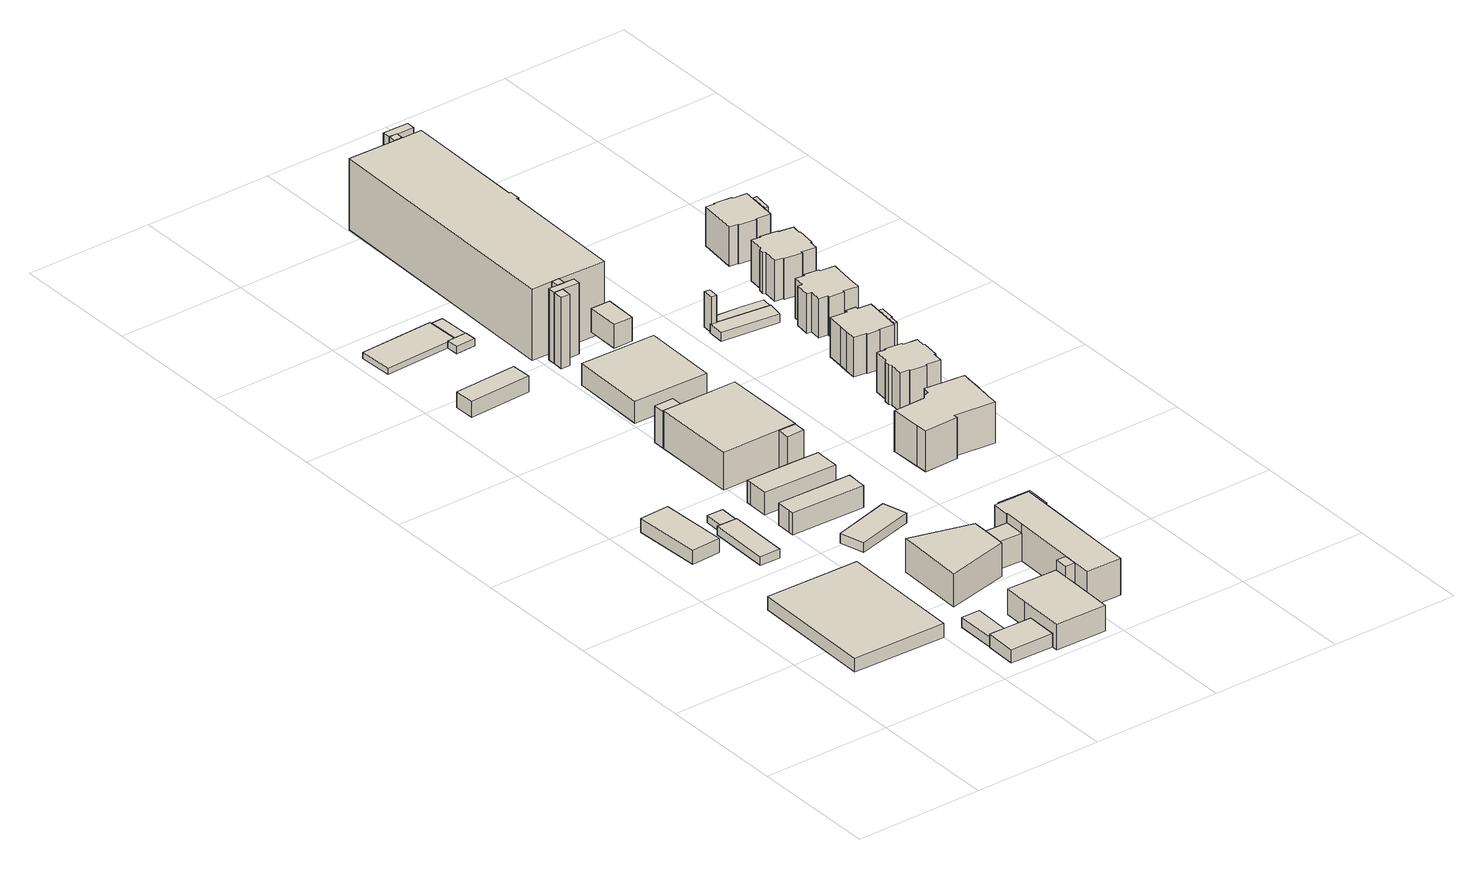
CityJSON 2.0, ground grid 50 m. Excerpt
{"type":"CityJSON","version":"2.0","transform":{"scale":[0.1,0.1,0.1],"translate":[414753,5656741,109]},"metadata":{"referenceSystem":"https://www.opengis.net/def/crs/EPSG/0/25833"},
"CityObjects":{
"building1":{"type":"Building","attributes":{"name":"Universitätsklinikum Carl Gustav Carus Dresden","Dachtyp_tdc":"tdcPolyFlatRoof","Gemeindeschluessel":14612000,"Dachneigung":0,"QualitaetDacherkennung":53,"Geometrietyp2DReferenz":"3000","measuredHeight":5.47,"function":"31001_3051","roofType":"1000"},"geometry":[{"type":"Solid","lod":"1","boundaries":[[[[0,1,2,3]],[[4,5,6,7]],[[3,5,4,0]],[[2,6,5,3]],[[1,7,6,2]],[[0,4,7,1]]]]}]},
"building2":{"type":"Building","attributes":{"name":"Universitätsklinikum Carl Gustav Carus Dresden","Dachtyp_tdc":"tdcPolyFlatRoof","Gemeindeschluessel":14612000,"Dachneigung":0,"QualitaetDacherkennung":93,"Geometrietyp2DReferenz":"3000","measuredHeight":5.43,"function":"31001_3051","roofType":"1000"},"geometry":[{"type":"Solid","lod":"1","boundaries":[[[[8,9,10,11]],[[12,13,14,15]],[[11,13,12,8]],[[10,14,13,11]],[[9,15,14,10]],[[8,12,15,9]]]]}]},
"building3":{"type":"Building","attributes":{"name":"Universitätsklinikum Carl Gustav Carus Dresden","Dachtyp_tdc":"tdcPolyFlatRoof","Gemeindeschluessel":14612000,"Dachneigung":3.06,"QualitaetDacherkennung":71,"Geometrietyp2DReferenz":"3000","measuredHeight":3.57,"function":"31001_9998","roofType":"2100"},"geometry":[{"type":"Solid","lod":"1","boundaries":[[[[16,17,18,19]],[[20,21,22,23]],[[19,21,20,16]],[[18,22,21,19]],[[17,23,22,18]],[[16,20,23,17]]]]}]},
"building4":{"type":"Building","attributes":{"name":"Universitätsklinikum Carl Gustav Carus Dresden","Dachtyp_tdc":"tdcPolyFlatRoof","Gemeindeschluessel":14612000,"Dachneigung":0,"QualitaetDacherkennung":88,"Geometrietyp2DReferenz":"3000","measuredHeight":3.96,"function":"31001_3051","roofType":"1000"},"geometry":[{"type":"Solid","lod":"1","boundaries":[[[[24,25,26,27]],[[28,29,30,31]],[[27,29,28,24]],[[26,30,29,27]],[[25,31,30,26]],[[24,28,31,25]]]]}]},
"building5":{"type":"Building","attributes":{"name":"Universitätsklinikum Carl Gustav Carus Dresden","Dachtyp_tdc":"tdcPolyFlatRoof","Gemeindeschluessel":14612000,"Dachneigung":0,"QualitaetDacherkennung":78,"Geometrietyp2DReferenz":"3000","measuredHeight":5.2,"function":"31001_3051","roofType":"1000"},"geometry":[{"type":"Solid","lod":"1","boundaries":[[[[32,33,34,35,36]],[[37,38,39,40,41]],[[36,38,37,32]],[[35,39,38,36]],[[34,40,39,35]],[[33,41,40,34]],[[32,37,41,33]]]]}]},
"building6":{"type":"Building","attributes":{"name":"Universitätsklinikum Carl Gustav Carus Dresden","Dachtyp_tdc":"tdcPolyFlatRoof","Gemeindeschluessel":14612000,"Dachneigung":0,"QualitaetDacherkennung":83,"Geometrietyp2DReferenz":"3000","measuredHeight":2.78,"function":"31001_9998","roofType":"1000"},"geometry":[{"type":"Solid","lod":"1","boundaries":[[[[42,43,44,45]],[[46,47,48,49]],[[45,47,46,42]],[[44,48,47,45]],[[43,49,48,44]],[[42,46,49,43]]]]}]},
"building7":{"type":"Building","attributes":{"name":"Universitätsklinikum Carl Gustav Carus Dresden","Gemeindeschluessel":14612000,"Geometrietyp2DReferenz":"3000","function":"31001_3051","roofType":"9999"},"children":["building7-1","building7-2"]},
"building7-1":{"type":"BuildingPart","attributes":{"Dachtyp_tdc":"tdcGableRoof","Dachneigung":12.15,"QualitaetDacherkennung":5,"Geometrietyp2DReferenz":"3000","measuredHeight":13.13,"roofType":"3100"},"parents":["building7"],"geometry":[{"type":"Solid","lod":"1","boundaries":[[[[50,51,52,53,54,55,56,57]],[[58,59,60,61,62,63,64,65]],[[57,59,58,50]],[[56,60,59,57]],[[55,61,60,56]],[[54,62,61,55]],[[53,63,62,54]],[[52,64,63,53]],[[51,65,64,52]],[[50,58,65,51]]]]}]},
"building7-2":{"type":"BuildingPart","attributes":{"Dachtyp_tdc":"tdcPolyFlatRoof","Dachneigung":0,"QualitaetDacherkennung":93,"Geometrietyp2DReferenz":"3000","measuredHeight":14.09,"roofType":"1000"},"parents":["building7"],"geometry":[{"type":"Solid","lod":"1","boundaries":[[[[66,67,68,69]],[[70,59,58,71]],[[69,59,70,66]],[[68,58,59,69]],[[67,71,58,68]],[[66,70,71,67]]]]}]},
"building8":{"type":"Building","attributes":{"name":"Universitätsklinikum Carl Gustav Carus Dresden","Dachtyp_tdc":"tdcPolyFlatRoof","Gemeindeschluessel":14612000,"Dachneigung":0,"QualitaetDacherkennung":78,"Geometrietyp2DReferenz":"3000","measuredHeight":6.18,"function":"31001_9998","roofType":"1000"},"geometry":[{"type":"Solid","lod":"1","boundaries":[[[[72,73,74,75]],[[76,77,78,79]],[[75,77,76,72]],[[74,78,77,75]],[[73,79,78,74]],[[72,76,79,73]]]]}]},
"building9":{"type":"Building","attributes":{"Dachtyp_tdc":"tdcPolyFlatRoof","Gemeindeschluessel":14612000,"Dachneigung":0,"QualitaetDacherkennung":68,"Geometrietyp2DReferenz":"3000","measuredHeight":8.74,"function":"31001_9998","roofType":"1000"},"geometry":[{"type":"Solid","lod":"1","boundaries":[[[[80,81,82,83,84,85]],[[86,87,88,89,90,91]],[[85,87,86,80]],[[84,88,87,85]],[[83,89,88,84]],[[82,90,89,83]],[[81,91,90,82]],[[80,86,91,81]]]]}]},
"building10":{"type":"Building","attributes":{"name":"Universitätsklinikum Carl Gustav Carus Dresden","Dachtyp_tdc":"tdcPolyFlatRoof","Gemeindeschluessel":14612000,"Dachneigung":0,"QualitaetDacherkennung":87,"Geometrietyp2DReferenz":"3000","measuredHeight":3.82,"function":"31001_9998","roofType":"1000"},"geometry":[{"type":"Solid","lod":"1","boundaries":[[[[92,93,94,95]],[[96,97,98,99]],[[95,97,96,92]],[[94,98,97,95]],[[93,99,98,94]],[[92,96,99,93]]]]}]},
"building11":{"type":"Building","attributes":{"Dachtyp_tdc":"tdcPolyFlatRoof","Gemeindeschluessel":14612000,"Dachneigung":0,"QualitaetDacherkennung":72,"Geometrietyp2DReferenz":"3000","measuredHeight":8.77,"function":"31001_9998","roofType":"1000"},"geometry":[{"type":"Solid","lod":"1","boundaries":[[[[100,101,102,103,104,105,106,107]],[[108,109,110,111,112,113,114,115]],[[107,109,108,100]],[[106,110,109,107]],[[105,111,110,106]],[[104,112,111,105]],[[103,113,112,104]],[[102,114,113,103]],[[101,115,114,102]],[[100,108,115,101]]]]}]},
"building12":{"type":"Building","attributes":{"name":"Universitätsklinikum Carl Gustav Carus Dresden","Gemeindeschluessel":14612000,"Geometrietyp2DReferenz":"3000","function":"31001_3051","roofType":"9999"},"children":["building12-1","building12-2","building12-3"]},
"building12-1":{"type":"BuildingPart","attributes":{"Dachtyp_tdc":"tdcGableRoof","Dachneigung":10.77,"QualitaetDacherkennung":28,"Geometrietyp2DReferenz":"3000","measuredHeight":3.13,"roofType":"3100"},"parents":["building12"],"geometry":[{"type":"Solid","lod":"1","boundaries":[[[[116,117,118,119]],[[120,121,122,123]],[[119,121,120,116]],[[118,122,121,119]],[[117,123,122,118]],[[116,120,123,117]]]]}]},
"building12-2":{"type":"BuildingPart","attributes":{"Dachtyp_tdc":"tdcPolyFlatRoof","Dachneigung":0,"QualitaetDacherkennung":41,"Geometrietyp2DReferenz":"3000","measuredHeight":2.49,"roofType":"1000"},"parents":["building12"],"geometry":[{"type":"Solid","lod":"1","boundaries":[[[[124,125,126,127,128,129]],[[130,131,132,133,122,134]],[[129,131,130,124]],[[128,132,131,129]],[[127,133,132,128]],[[126,122,133,127]],[[125,134,122,126]],[[124,130,134,125]]]]}]},
"building12-3":{"type":"BuildingPart","attributes":{"Dachtyp_tdc":"tdcPolyFlatRoof","Dachneigung":3.33,"QualitaetDacherkennung":70,"Geometrietyp2DReferenz":"3000","measuredHeight":2.88,"roofType":"2100"},"parents":["building12"],"geometry":[{"type":"Solid","lod":"1","boundaries":[[[[135,136,137,138]],[[123,133,132,139]],[[138,133,123,135]],[[137,132,133,138]],[[136,139,132,137]],[[135,123,139,136]]]]}]},
"building13":{"type":"Building","attributes":{"name":"Universitätsklinikum Carl Gustav Carus Dresden","Gemeindeschluessel":14612000,"Geometrietyp2DReferenz":"3000","function":"31001_3051","roofType":"9999"},"children":["building13-1","building13-2","building13-3","building13-4","building13-5"]},
"building13-1":{"type":"BuildingPart","attributes":{"Dachtyp_tdc":"tdcPolyFlatRoof","Dachneigung":4.18,"QualitaetDacherkennung":75,"Geometrietyp2DReferenz":"3000","measuredHeight":7.42,"roofType":"2100"},"parents":["building13"],"geometry":[{"type":"Solid","lod":"1","boundaries":[[[[140,141,142,143]],[[144,145,146,147]],[[143,145,144,140]],[[142,146,145,143]],[[141,147,146,142]],[[140,144,147,141]]]]}]},
"building13-2":{"type":"BuildingPart","attributes":{"Dachtyp_tdc":"tdcPolyFlatRoof","Dachneigung":0,"QualitaetDacherkennung":65,"Geometrietyp2DReferenz":"3000","measuredHeight":10.81,"roofType":"1000"},"parents":["building13"],"geometry":[{"type":"Solid","lod":"1","boundaries":[[[[148,149,150,151,152]],[[153,154,155,156,157]],[[152,154,153,148]],[[151,155,154,152]],[[150,156,155,151]],[[149,157,156,150]],[[148,153,157,149]]]]}]},
"building13-3":{"type":"BuildingPart","attributes":{"Dachtyp_tdc":"tdcPolyFlatRoof","Dachneigung":0,"QualitaetDacherkennung":77,"Geometrietyp2DReferenz":"3000","measuredHeight":14.35,"roofType":"1000"},"parents":["building13"],"geometry":[{"type":"Solid","lod":"1","boundaries":[[[[158,159,160,161,162,163,164,165,166,167,168,169,170]],[[145,171,172,173,174,175,157,156,155,176,177,178,146]],[[170,171,145,158]],[[169,172,171,170]],[[168,173,172,169]],[[167,174,173,168]],[[166,175,174,167]],[[165,157,175,166]],[[164,156,157,165]],[[163,155,156,164]],[[162,176,155,163]],[[161,177,176,162]],[[160,178,177,161]],[[159,146,178,160]],[[158,145,146,159]]]]}]},
"building13-4":{"type":"BuildingPart","attributes":{"Dachtyp_tdc":"tdcPolyFlatRoof","Dachneigung":4.31,"QualitaetDacherkennung":83,"Geometrietyp2DReferenz":"3000","measuredHeight":7.58,"roofType":"2100"},"parents":["building13"],"geometry":[{"type":"Solid","lod":"1","boundaries":[[[[179,180,181,182,183,184]],[[146,178,185,186,187,147]],[[183,178,146,184]],[[182,185,178,183]],[[181,186,185,182]],[[180,187,186,181]],[[179,147,187,180]],[[184,146,147,179]]]]}]},
"building13-5":{"type":"BuildingPart","attributes":{"Dachtyp_tdc":"tdcPolyFlatRoof","Dachneigung":5.74,"QualitaetDacherkennung":88,"Geometrietyp2DReferenz":"3000","measuredHeight":14.24,"roofType":"2100"},"parents":["building13"],"geometry":[{"type":"Solid","lod":"1","boundaries":[[[[188,189,190,191,192,193]],[[194,154,153,195,196,197]],[[193,154,194,188]],[[192,153,154,193]],[[191,195,153,192]],[[190,196,195,191]],[[189,197,196,190]],[[188,194,197,189]]]]}]},
"building14":{"type":"Building","attributes":{"Gemeindeschluessel":14612000,"Geometrietyp2DReferenz":"3000","function":"31001_9998","roofType":"9999"},"children":["building14-1","building14-2","building14-3"]},
"building14-1":{"type":"BuildingPart","attributes":{"Dachtyp_tdc":"tdcPolyFlatRoof","Dachneigung":0,"QualitaetDacherkennung":33,"Geometrietyp2DReferenz":"3000","measuredHeight":14.32,"roofType":"1000"},"parents":["building14"],"geometry":[{"type":"Solid","lod":"1","boundaries":[[[[198,199,200,201]],[[202,203,204,205]],[[201,203,202,198]],[[200,204,203,201]],[[199,205,204,200]],[[198,202,205,199]]]]}]},
"building14-2":{"type":"BuildingPart","attributes":{"Dachtyp_tdc":"tdcPolyFlatRoof","Dachneigung":0,"QualitaetDacherkennung":22,"Geometrietyp2DReferenz":"3000","measuredHeight":14.53,"roofType":"1000"},"parents":["building14"],"geometry":[{"type":"Solid","lod":"1","boundaries":[[[[206,207,208,209]],[[210,211,212,213]],[[209,211,210,206]],[[208,212,211,209]],[[207,213,212,208]],[[206,210,213,207]]]]}]},
"building14-3":{"type":"BuildingPart","attributes":{"Dachtyp_tdc":"tdcPolyFlatRoof","Dachneigung":0,"QualitaetDacherkennung":47,"Geometrietyp2DReferenz":"3000","measuredHeight":14.72,"roofType":"1000"},"parents":["building14"],"geometry":[{"type":"Solid","lod":"1","boundaries":[[[[214,215,216,217,218,219]],[[220,210,213,221,202,205]],[[219,210,220,214]],[[218,213,210,219]],[[217,221,213,218]],[[216,202,221,217]],[[215,205,202,216]],[[214,220,205,215]]]]}]},
"building15":{"type":"Building","attributes":{"Dachtyp_tdc":"tdcPolyFlatRoof","Gemeindeschluessel":14612000,"Dachneigung":0,"QualitaetDacherkennung":55,"Geometrietyp2DReferenz":"3000","measuredHeight":8.45,"function":"31001_9998","roofType":"1000"},"geometry":[{"type":"Solid","lod":"1","boundaries":[[[[222,223,224,225]],[[226,227,228,229]],[[225,227,226,222]],[[224,228,227,225]],[[223,229,228,224]],[[222,226,229,223]]]]}]},
"building16":{"type":"Building","attributes":{"Dachtyp_tdc":"tdcPolyFlatRoof","Gemeindeschluessel":14612000,"Dachneigung":0,"QualitaetDacherkennung":90,"Geometrietyp2DReferenz":"3000","measuredHeight":9.25,"function":"31001_9998","roofType":"1000"},"geometry":[{"type":"Solid","lod":"1","boundaries":[[[[230,231,232,233]],[[234,235,236,237]],[[233,235,234,230]],[[232,236,235,233]],[[231,237,236,232]],[[230,234,237,231]]]]}]},
"building17":{"type":"Building","attributes":{"name":"Max-Planck-Institut für molekulare Zellbiologie und Genetik","Gemeindeschluessel":14612000,"Geometrietyp2DReferenz":"3000","function":"31001_9998","roofType":"9999"},"children":["building17-1","building17-2","building17-3","building17-4","building17-5","building17-6"]},
"building17-1":{"type":"BuildingPart","attributes":{"Dachtyp_tdc":"tdcPolyFlatRoof","Dachneigung":7.88,"QualitaetDacherkennung":29,"Geometrietyp2DReferenz":"3000","measuredHeight":28.01,"roofType":"2100"},"parents":["building17"],"geometry":[{"type":"Solid","lod":"1","boundaries":[[[[238,239,240,241,242,243,244]],[[245,246,247,248,249,250,251]],[[244,246,245,238]],[[243,247,246,244]],[[242,248,247,243]],[[241,249,248,242]],[[240,250,249,241]],[[239,251,250,240]],[[238,245,251,239]]]]}]},
"building17-2":{"type":"BuildingPart","attributes":{"Dachtyp_tdc":"tdcPolyFlatRoof","Dachneigung":0,"QualitaetDacherkennung":97,"Geometrietyp2DReferenz":"3000","measuredHeight":27.95,"roofType":"1000"},"parents":["building17"],"geometry":[{"type":"Solid","lod":"1","boundaries":[[[[252,253,254,255]],[[256,257,258,259]],[[255,257,256,252]],[[254,258,257,255]],[[253,259,258,254]],[[252,256,259,253]]]]}]},
"building17-3":{"type":"BuildingPart","attributes":{"Dachtyp_tdc":"tdcPolyFlatRoof","Dachneigung":0,"QualitaetDacherkennung":19,"Geometrietyp2DReferenz":"3000","measuredHeight":27.81,"roofType":"1000"},"parents":["building17"],"geometry":[{"type":"Solid","lod":"1","boundaries":[[[[260,261,262,263,264,265,266,267,268,269,270,271]],[[272,273,274,275,276,277,278,256,259,279,280,281]],[[271,273,272,260]],[[270,274,273,271]],[[269,275,274,270]],[[268,276,275,269]],[[267,277,276,268]],[[266,278,277,267]],[[265,256,278,266]],[[264,259,256,265]],[[263,279,259,264]],[[262,280,279,263]],[[261,281,280,262]],[[260,272,281,261]]]]}]},
"building17-4":{"type":"BuildingPart","attributes":{"Dachtyp_tdc":"tdcPolyFlatRoof","Dachneigung":7.22,"QualitaetDacherkennung":49,"Geometrietyp2DReferenz":"3000","measuredHeight":28.05,"roofType":"2100"},"parents":["building17"],"geometry":[{"type":"Solid","lod":"1","boundaries":[[[[282,283,284,285,286,287,288]],[[289,258,257,290,291,292,293]],[[288,258,289,282]],[[287,257,258,288]],[[286,290,257,287]],[[285,291,290,286]],[[284,292,291,285]],[[283,293,292,284]],[[282,289,293,283]]]]}]},
"building17-5":{"type":"BuildingPart","attributes":{"Dachtyp_tdc":"tdcPolyFlatRoof","Dachneigung":0,"QualitaetDacherkennung":47,"Geometrietyp2DReferenz":"3000","measuredHeight":27.91,"roofType":"1000"},"parents":["building17"],"geometry":[{"type":"Solid","lod":"1","boundaries":[[[[294,295,296,297]],[[281,248,247,272]],[[297,248,281,294]],[[296,247,248,297]],[[295,272,247,296]],[[294,281,272,295]]]]}]},
"building17-6":{"type":"BuildingPart","attributes":{"Dachtyp_tdc":"tdcPolyFlatRoof","Dachneigung":6.79,"QualitaetDacherkennung":42,"Geometrietyp2DReferenz":"3000","measuredHeight":28.13,"roofType":"2100"},"parents":["building17"],"geometry":[{"type":"Solid","lod":"1","boundaries":[[[[284,283,298,299]],[[292,300,301,293]],[[299,300,292,284]],[[298,301,300,299]],[[283,293,301,298]],[[284,292,293,283]]]]}]},
"building18":{"type":"Building","attributes":{"Dachtyp_tdc":"tdcFreeFormRoof","Gemeindeschluessel":14612000,"Dachneigung":0.306,"QualitaetDacherkennung":30,"Geometrietyp2DReferenz":"3000","measuredHeight":18.13,"function":"31001_9998","roofType":"5000"},"geometry":[{"type":"Solid","lod":"1","boundaries":[[[[302,303,304,305,306,307,308,309,310,311,312,313,314,315,316]],[[317,318,319,320,321,322,323,324,325,326,327,328,329,330,331]],[[316,318,317,302]],[[315,319,318,316]],[[314,320,319,315]],[[313,321,320,314]],[[312,322,321,313]],[[311,323,322,312]],[[310,324,323,311]],[[309,325,324,310]],[[308,326,325,309]],[[307,327,326,308]],[[306,328,327,307]],[[305,329,328,306]],[[304,330,329,305]],[[303,331,330,304]],[[302,317,331,303]]]]}]},
"building19":{"type":"Building","attributes":{"Dachtyp_tdc":"tdcFreeFormRoof","Gemeindeschluessel":14612000,"Dachneigung":56.72,"QualitaetDacherkennung":12,"Geometrietyp2DReferenz":"3000","measuredHeight":14.66,"function":"31001_9998","roofType":"5000"},"geometry":[{"type":"Solid","lod":"1","boundaries":[[[[332,333,334,335]],[[336,337,338,339]],[[335,337,336,332]],[[334,338,337,335]],[[333,339,338,334]],[[332,336,339,333]]]]}]},
"building20":{"type":"Building","attributes":{"Dachtyp_tdc":"tdcCutTentRoof","Gemeindeschluessel":14612000,"Dachneigung":29.31,"QualitaetDacherkennung":59,"Geometrietyp2DReferenz":"3000","measuredHeight":17.12,"function":"31001_9998","roofType":"9999"},"geometry":[{"type":"Solid","lod":"1","boundaries":[[[[340,341,342,343,344,345,346,347,348,349,350,351,352,353,354,355,356,357,358,359]],[[360,361,362,363,364,365,366,367,368,369,370,371,372,373,374,375,376,377,378,379]],[[359,361,360,340]],[[358,362,361,359]],[[357,363,362,358]],[[356,364,363,357]],[[355,365,364,356]],[[354,366,365,355]],[[353,367,366,354]],[[352,368,367,353]],[[351,369,368,352]],[[350,370,369,351]],[[349,371,370,350]],[[348,372,371,349]],[[347,373,372,348]],[[346,374,373,347]],[[345,375,374,346]],[[344,376,375,345]],[[343,377,376,344]],[[342,378,377,343]],[[341,379,378,342]],[[340,360,379,341]]]]}]},
"building21":{"type":"Building","attributes":{"Dachtyp_tdc":"tdcPolyFlatRoof","Gemeindeschluessel":14612000,"Dachneigung":2.79,"QualitaetDacherkennung":71,"Geometrietyp2DReferenz":"3000","measuredHeight":3.6,"function":"31001_9998","roofType":"2100"},"geometry":[{"type":"Solid","lod":"1","boundaries":[[[[380,381,382,383,384,385]],[[386,387,388,389,390,391]],[[385,387,386,380]],[[384,388,387,385]],[[383,389,388,384]],[[382,390,389,383]],[[381,391,390,382]],[[380,386,391,381]]]]}]},
"building22":{"type":"Building","attributes":{"Dachtyp_tdc":"tdcFreeFormRoof","Gemeindeschluessel":14612000,"Dachneigung":34.92,"QualitaetDacherkennung":18,"Geometrietyp2DReferenz":"3000","measuredHeight":3.99,"function":"31001_9998","roofType":"5000"},"geometry":[{"type":"Solid","lod":"1","boundaries":[[[[392,393,394,395,396]],[[397,398,390,389,399]],[[396,398,397,392]],[[395,390,398,396]],[[394,389,390,395]],[[393,399,389,394]],[[392,397,399,393]]]]}]},
"building23":{"type":"Building","attributes":{"Gemeindeschluessel":14612000,"Geometrietyp2DReferenz":"3000","function":"31001_9998","roofType":"9999"},"children":["building23-1","building23-2","building23-3"]},
"building23-1":{"type":"BuildingPart","attributes":{"Dachtyp_tdc":"tdcCutTentRoof","Dachneigung":30.32,"QualitaetDacherkennung":68,"Geometrietyp2DReferenz":"3000","measuredHeight":17.14,"roofType":"9999"},"parents":["building23"],"geometry":[{"type":"Solid","lod":"1","boundaries":[[[[400,401,402,403,404,405,406,407,408,409,410,411,412,413,414]],[[415,416,417,418,419,420,421,422,423,424,425,426,427,428,429]],[[414,416,415,400]],[[413,417,416,414]],[[412,418,417,413]],[[411,419,418,412]],[[410,420,419,411]],[[409,421,420,410]],[[408,422,421,409]],[[407,423,422,408]],[[406,424,423,407]],[[405,425,424,406]],[[404,426,425,405]],[[403,427,426,404]],[[402,428,427,403]],[[401,429,428,402]],[[400,415,429,401]]]]}]},
"building23-2":{"type":"BuildingPart","attributes":{"Dachtyp_tdc":"tdcGableRoof","Dachneigung":32.37,"QualitaetDacherkennung":48,"Geometrietyp2DReferenz":"3000","measuredHeight":16.58,"roofType":"3100"},"parents":["building23"],"geometry":[{"type":"Solid","lod":"1","boundaries":[[[[430,431,432,433]],[[434,426,425,435]],[[433,426,434,430]],[[432,425,426,433]],[[431,435,425,432]],[[430,434,435,431]]]]}]},
"building23-3":{"type":"BuildingPart","attributes":{"Dachtyp_tdc":"tdcGableRoof","Dachneigung":18.79,"QualitaetDacherkennung":47,"Geometrietyp2DReferenz":"3000","measuredHeight":16.39,"roofType":"3100"},"parents":["building23"],"geometry":[{"type":"Solid","lod":"1","boundaries":[[[[436,437,438,439,440,441,442,443]],[[444,434,445,446,447,448,449,450]],[[443,434,444,436]],[[442,445,434,443]],[[441,446,445,442]],[[440,447,446,441]],[[439,448,447,440]],[[438,449,448,439]],[[437,450,449,438]],[[436,444,450,437]]]]}]},
"building24":{"type":"Building","attributes":{"Dachtyp_tdc":"tdcFreeFormRoof","Gemeindeschluessel":14612000,"Dachneigung":28.42,"QualitaetDacherkennung":54,"Geometrietyp2DReferenz":"3000","measuredHeight":17.57,"function":"31001_9998","roofType":"5000"},"geometry":[{"type":"Solid","lod":"1","boundaries":[[[[451,452,453,454,455,456,457,458,459,460,461,462,463,464,465,466,467,468,469,470]],[[471,472,473,474,475,476,477,478,479,480,481,482,483,484,485,486,487,488,489,490]],[[470,472,471,451]],[[469,473,472,470]],[[468,474,473,469]],[[467,475,474,468]],[[466,476,475,467]],[[465,477,476,466]],[[464,478,477,465]],[[463,479,478,464]],[[462,480,479,463]],[[461,481,480,462]],[[460,482,481,461]],[[459,483,482,460]],[[458,484,483,459]],[[457,485,484,458]],[[456,486,485,457]],[[455,487,486,456]],[[454,488,487,455]],[[453,489,488,454]],[[452,490,489,453]],[[451,471,490,452]]]]}]},
"building25":{"type":"Building","attributes":{"Dachtyp_tdc":"tdcTentRoof","Gemeindeschluessel":14612000,"Dachneigung":25.27,"QualitaetDacherkennung":58,"Geometrietyp2DReferenz":"3000","measuredHeight":18.05,"function":"31001_9998","roofType":"3500"},"geometry":[{"type":"Solid","lod":"1","boundaries":[[[[491,492,493,494,495,496,497,498,499,500,501,502,503,504,505,506,507,508,509,510]],[[511,512,513,514,515,516,517,518,519,520,521,522,523,524,525,526,527,528,529,530]],[[510,512,511,491]],[[509,513,512,510]],[[508,514,513,509]],[[507,515,514,508]],[[506,516,515,507]],[[505,517,516,506]],[[504,518,517,505]],[[503,519,518,504]],[[502,520,519,503]],[[501,521,520,502]],[[500,522,521,501]],[[499,523,522,500]],[[498,524,523,499]],[[497,525,524,498]],[[496,526,525,497]],[[495,527,526,496]],[[494,528,527,495]],[[493,529,528,494]],[[492,530,529,493]],[[491,511,530,492]]]]}]},
"building26":{"type":"Building","attributes":{"Gemeindeschluessel":14612000,"Geometrietyp2DReferenz":"3000","function":"31001_9998","roofType":"9999"},"children":["building26-1","building26-2"]},
"building26-1":{"type":"BuildingPart","attributes":{"Dachtyp_tdc":"tdcCutTentRoof","Dachneigung":26.44,"QualitaetDacherkennung":56,"Geometrietyp2DReferenz":"3000","measuredHeight":16.9,"roofType":"9999"},"parents":["building26"],"geometry":[{"type":"Solid","lod":"1","boundaries":[[[[531,532,533,534,535,536,537,538,539,540,541,542,543,544,545]],[[546,547,548,549,550,551,552,553,554,555,556,557,558,559,560]],[[545,547,546,531]],[[544,548,547,545]],[[543,549,548,544]],[[542,550,549,543]],[[541,551,550,542]],[[540,552,551,541]],[[539,553,552,540]],[[538,554,553,539]],[[537,555,554,538]],[[536,556,555,537]],[[535,557,556,536]],[[534,558,557,535]],[[533,559,558,534]],[[532,560,559,533]],[[531,546,560,532]]]]}]},
"building26-2":{"type":"BuildingPart","attributes":{"Dachtyp_tdc":"tdcGableRoof","Dachneigung":20.33,"QualitaetDacherkennung":79,"Geometrietyp2DReferenz":"3000","measuredHeight":16.48,"roofType":"3100"},"parents":["building26"],"geometry":[{"type":"Solid","lod":"1","boundaries":[[[[561,562,563,564,565]],[[566,567,557,556,555]],[[565,566,555,561]],[[564,567,566,565]],[[563,557,567,564]],[[562,556,557,563]],[[561,555,556,562]]]]}]}
},
"vertices":[
[460,278,100],[471,764,100],[103,772,100],[92,287,100],[460,278,46],[92,287,46],[103,772,46],[471,764,46],
[81,1151,101],[197,1156,101],[184,1421,101],[68,1416,101],[81,1151,47],[68,1416,47],[184,1421,47],[197,1156,47],
[336,1009,79],[341,1248,79],[261,1250,79],[256,1010,79],[336,1009,45],[256,1010,45],[261,1250,45],[341,1248,45],
[544,138,84],[615,137,84],[619,292,84],[547,293,84],[544,138,45],[547,293,45],[619,292,45],[615,137,45],
[540,16,96],[710,12,96],[713,134,96],[615,137,96],[544,138,96],[540,16,44],[544,138,44],[615,137,44],[713,134,44],[710,12,44],
[341,1254,74],[343,1328,74],[280,1330,74],[278,1256,74],[341,1254,46],[278,1256,46],[280,1330,46],[343,1328,46],
[935,280,126],[935,283,126],[735,288,126],[732,190,126],[727,12,126],[928,7,126],[933,185,126],[934,228,126],[935,280,26],[934,228,26],[933,185,26],[928,7,26],[727,12,26],[732,190,26],[735,288,26],[935,283,26],
[971,227,167],[972,279,167],[935,280,167],[934,228,167],[971,227,26],[972,279,26],
[66,2412,107],[68,2333,107],[316,2343,107],[313,2422,107],[66,2412,45],[313,2422,45],[316,2343,45],[68,2333,45],
[455,1091,135],[747,1084,135],[747,1104,135],[749,1163,135],[457,1170,135],[455,1111,135],[455,1091,48],[455,1111,48],[457,1170,48],[749,1163,48],[747,1104,48],[747,1084,48],
[549,956,85],[574,861,85],[802,922,85],[776,1017,85],[549,956,47],[776,1017,47],[802,922,47],[574,861,47],
[751,1241,136],[752,1319,136],[753,1338,136],[650,1341,136],[468,1345,136],[461,1345,136],[460,1326,136],[458,1248,136],[751,1241,48],[458,1248,48],[460,1326,48],[461,1345,48],[468,1345,48],[650,1341,48],[753,1338,48],[752,1319,48],
[351,2683,73],[349,2729,73],[272,2726,73],[273,2680,73],[351,2683,45],[273,2680,45],[272,2726,45],[349,2729,45],
[8,2847,69],[13,2716,69],[272,2726,69],[304,2727,69],[300,2848,69],[300,2859,69],[8,2847,45],[300,2859,45],[300,2848,45],[304,2727,45],[13,2716,45],
[349,2729,72],[345,2849,72],[300,2848,72],[304,2727,72],[345,2849,45],
[1175,520,97],[1180,672,97],[1123,674,97],[1118,522,97],[1175,520,25],[1118,522,25],[1123,674,25],[1180,672,25],
[869,530,133],[979,526,133],[981,608,133],[980,608,133],[871,612,133],[869,530,25],[871,612,25],[980,608,25],[981,608,25],[979,526,25],
[1118,522,169],[1123,674,169],[1069,675,169],[1069,674,169],[983,677,169],[980,608,169],[981,608,169],[979,526,169],[972,279,169],[971,227,169],[969,159,169],[1107,155,169],[1110,264,169],[1110,264,25],[1107,155,25],[969,159,25],[971,227,25],[972,279,25],[983,677,25],[1069,674,25],[1069,675,25],
[1180,672,96],[1198,672,96],[1202,769,96],[1072,774,96],[1069,675,96],[1123,674,96],[1072,774,25],[1202,769,25],[1198,672,25],
[872,640,156],[631,707,156],[622,435,156],[867,489,156],[869,530,156],[871,612,156],[872,640,25],[867,489,25],[622,435,25],[631,707,25],
[455,1793,186],[530,1792,186],[530,1839,186],[455,1839,186],[455,1793,42],[455,1839,42],[530,1839,42],[530,1792,42],
[751,1460,188],[684,1461,188],[683,1412,188],[750,1412,188],[751,1460,42],[750,1412,42],[683,1412,42],[684,1461,42],
[753,1791,190],[530,1792,190],[455,1793,190],[452,1463,190],[684,1461,190],[751,1460,190],[753,1791,42],[452,1463,42],
[769,1962,132],[777,2260,132],[479,2267,132],[472,1969,132],[769,1962,47],[472,1969,47],[479,2267,47],[777,2260,47],
[707,2509,141],[705,2383,141],[780,2382,141],[783,2508,141],[707,2509,48],[783,2508,48],[780,2382,48],[705,2383,48],
[799,3623,282],[729,3625,282],[698,3625,282],[698,3621,282],[697,3592,282],[728,3591,282],[798,3590,282],[799,3623,4],[798,3590,4],[728,3591,4],[697,3592,4],[698,3621,4],[698,3625,4],[729,3625,4],
[596,2542,284],[567,2542,284],[566,2513,284],[595,2512,284],[596,2542,4],[595,2512,4],[566,2513,4],[567,2542,4],
[727,3561,283],[696,3562,283],[510,3566,283],[485,2544,283],[567,2542,283],[596,2542,283],[783,2537,283],[795,3026,283],[802,3026,283],[803,3070,283],[796,3070,283],[807,3559,283],[727,3561,4],[807,3559,4],[796,3070,4],[803,3070,4],[802,3026,4],[795,3026,4],[783,2537,4],[485,2544,4],[510,3566,4],[696,3562,4],
[533,2514,283],[532,2484,283],[566,2483,283],[634,2481,283],[635,2511,283],[595,2512,283],[566,2513,283],[533,2514,4],[635,2511,4],[634,2481,4],[566,2483,4],[532,2484,4],
[696,3562,284],[727,3561,284],[728,3591,284],[697,3592,284],
[531,2444,283],[565,2443,283],[565,2443,4],[531,2444,4],
[1366,1308,201],[1370,1340,201],[1215,1358,201],[1210,1330,201],[1188,1324,201],[1177,1310,201],[1050,1308,201],[1051,1304,201],[1054,1188,201],[1055,1144,201],[1188,1146,201],[1189,1163,201],[1348,1146,201],[1353,1192,201],[1361,1258,201],[1366,1308,41],[1361,1258,41],[1353,1192,41],[1348,1146,41],[1189,1163,41],[1188,1146,41],[1055,1144,41],[1054,1188,41],[1051,1304,41],[1050,1308,41],[1177,1310,41],[1188,1324,41],[1210,1330,41],[1215,1358,41],[1370,1340,41],
[1022,2266,185],[1043,2263,185],[1047,2304,185],[1025,2307,185],[1022,2266,47],[1025,2307,47],[1047,2304,47],[1043,2263,47],
[1218,1574,197],[1215,1552,197],[1221,1543,197],[1215,1489,197],[1250,1485,197],[1250,1480,197],[1314,1472,197],[1315,1478,197],[1371,1471,197],[1375,1511,197],[1381,1510,197],[1389,1581,197],[1384,1582,197],[1388,1619,197],[1332,1626,197],[1332,1633,197],[1266,1640,197],[1266,1634,197],[1232,1638,197],[1226,1582,197],[1218,1574,43],[1226,1582,43],[1232,1638,43],[1266,1634,43],[1266,1640,43],[1332,1633,43],[1332,1626,43],[1388,1619,43],[1384,1582,43],[1389,1581,43],[1381,1510,43],[1375,1511,43],[1371,1471,43],[1315,1478,43],[1314,1472,43],[1250,1480,43],[1250,1485,43],[1215,1489,43],[1221,1543,43],[1215,1552,43],
[1016,2203,80],[1242,2176,80],[1251,2237,80],[1043,2263,80],[1022,2266,80],[1019,2267,80],[1016,2203,45],[1019,2267,45],[1022,2266,45],[1043,2263,45],[1251,2237,45],[1242,2176,45],
[1171,2295,76],[1047,2304,76],[1043,2263,76],[1251,2237,76],[1257,2284,76],[1171,2295,45],[1257,2284,45],[1047,2304,45],
[1277,1748,197],[1326,1743,197],[1327,1748,197],[1386,1742,197],[1387,1749,197],[1403,1890,197],[1351,1895,197],[1352,1906,197],[1313,1910,197],[1312,1900,197],[1245,1907,197],[1238,1841,197],[1233,1801,197],[1228,1759,197],[1278,1753,197],[1277,1748,43],[1278,1753,43],[1228,1759,43],[1233,1801,43],[1238,1841,43],[1245,1907,43],[1312,1900,43],[1313,1910,43],[1352,1906,43],[1351,1895,43],[1403,1890,43],[1387,1749,43],[1386,1742,43],[1327,1748,43],[1326,1743,43],
[1392,1749,187],[1408,1889,187],[1403,1890,187],[1387,1749,187],[1392,1749,43],[1408,1889,43],
[1404,1748,194],[1408,1786,194],[1412,1786,194],[1415,1818,194],[1418,1847,194],[1403,1848,194],[1400,1820,194],[1392,1749,194],[1404,1748,43],[1400,1820,43],[1403,1848,43],[1418,1847,43],[1415,1818,43],[1412,1786,43],[1408,1786,43],
[1438,2005,197],[1439,2011,197],[1441,2037,197],[1451,2122,197],[1454,2148,197],[1455,2153,197],[1396,2160,197],[1397,2167,197],[1341,2174,197],[1340,2167,197],[1303,2172,197],[1297,2127,197],[1280,2129,197],[1273,2070,197],[1291,2068,197],[1286,2023,197],[1322,2019,197],[1321,2012,197],[1379,2005,197],[1380,2012,197],[1438,2005,43],[1380,2012,43],[1379,2005,43],[1321,2012,43],[1322,2019,43],[1286,2023,43],[1291,2068,43],[1273,2070,43],[1280,2129,43],[1297,2127,43],[1303,2172,43],[1340,2167,43],[1341,2174,43],[1397,2167,43],[1396,2160,43],[1455,2153,43],[1454,2148,43],[1451,2122,43],[1441,2037,43],[1439,2011,43],
[1343,2282,205],[1412,2273,205],[1412,2280,205],[1469,2273,205],[1474,2311,205],[1479,2310,205],[1488,2383,205],[1483,2384,205],[1488,2420,205],[1431,2428,205],[1431,2433,205],[1364,2442,205],[1363,2437,205],[1328,2442,205],[1321,2383,205],[1313,2376,205],[1310,2356,205],[1317,2350,205],[1310,2293,205],[1344,2288,205],[1343,2282,45],[1344,2288,45],[1310,2293,45],[1317,2350,45],[1310,2356,45],[1313,2376,45],[1321,2383,45],[1328,2442,45],[1363,2437,45],[1364,2442,45],[1431,2433,45],[1431,2428,45],[1488,2420,45],[1483,2384,45],[1488,2383,45],[1479,2310,45],[1474,2311,45],[1469,2273,45],[1412,2280,45],[1412,2273,45],
[1360,2552,197],[1428,2543,197],[1429,2548,197],[1486,2542,197],[1491,2578,197],[1490,2578,197],[1499,2653,197],[1503,2692,197],[1447,2698,197],[1448,2703,197],[1379,2711,197],[1379,2706,197],[1344,2710,197],[1327,2561,197],[1361,2557,197],[1360,2552,44],[1361,2557,44],[1327,2561,44],[1344,2710,44],[1379,2706,44],[1379,2711,44],[1448,2703,44],[1447,2698,44],[1503,2692,44],[1499,2653,44],[1490,2578,44],[1491,2578,44],[1486,2542,44],[1429,2548,44],[1428,2543,44],
[1499,2653,201],[1490,2578,201],[1491,2578,201],[1504,2577,201],[1513,2651,201],[1513,2651,44],[1504,2577,44]
]}
